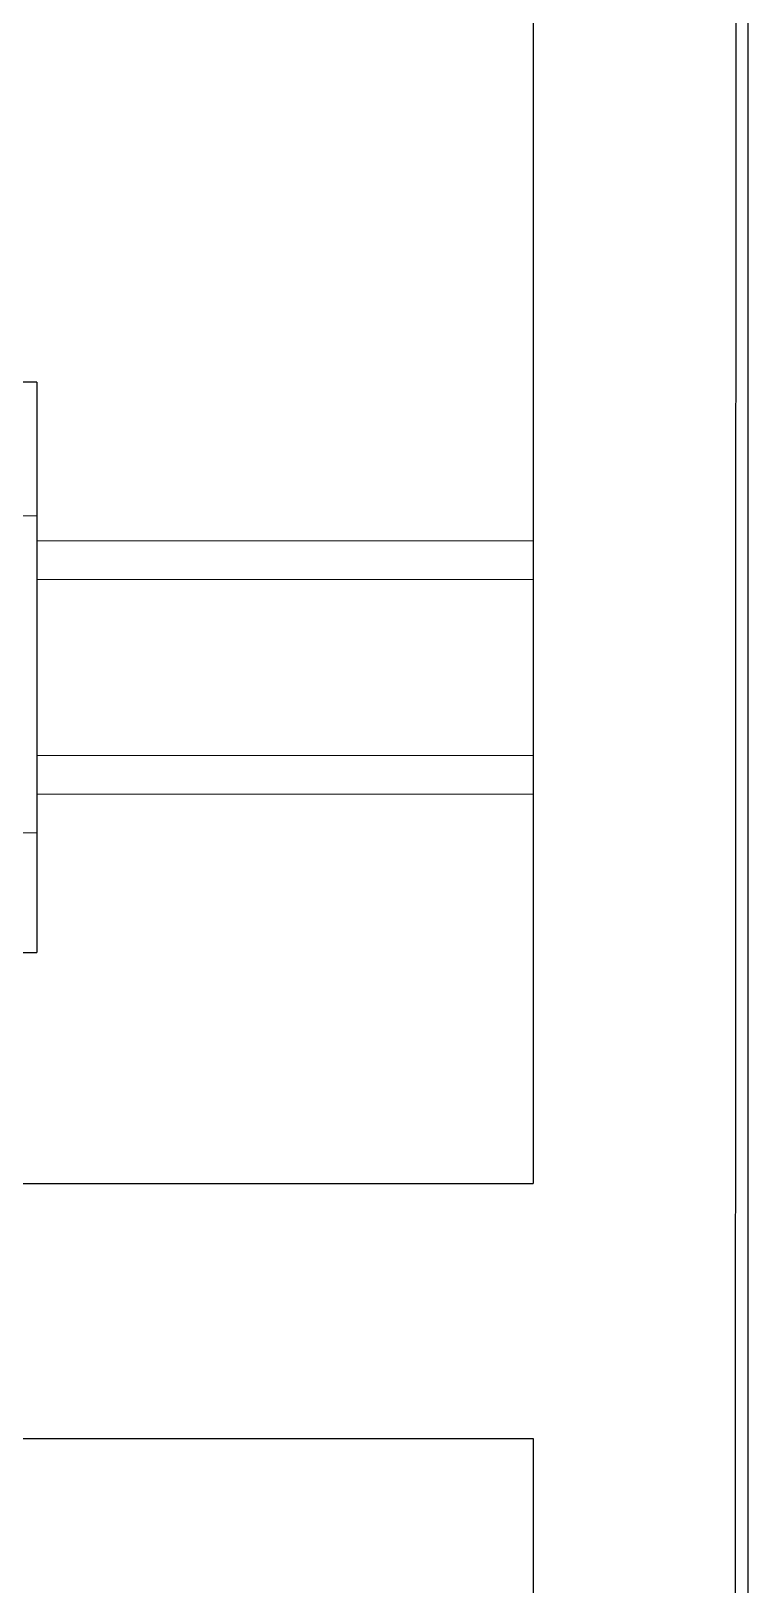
# Model space of a CAD drawing. Header units: millimetres. Extents: x -1335 to 33749, y 2338 to 5277.
# Drawn here: x 30354.4 to 30390.2, y 4474.9 to 4552.6 of the extents above; entities that cross this region are included whole.
import ezdxf

# ---------------------------------------------------------------- set-up
doc = ezdxf.new("R2010")
doc.units = ezdxf.units.MM
doc.layers.add('02', color=1, linetype='Continuous', lineweight=20)
doc.layers.add('03', color=141, linetype='Continuous')
doc.layers.add('04', color=11, linetype='Continuous')

msp = doc.modelspace()

# ---------------------------------------------------------------- linework, layer by layer
at = {"layer": '02', "color": 8}
for p, q in [((30354.648, 4528.324), (30348.314, 4528.324)), ((30354.648, 4527.082), (30379.458, 4527.082)), ((30354.648, 4525.146), (30379.458, 4525.146)), ((30354.648, 4516.349), (30379.458, 4516.349)), ((30354.648, 4514.413), (30379.458, 4514.413)), ((30354.648, 4512.488), (30348.314, 4512.488))]:
    msp.add_line(p, q, dxfattribs=at)
at = {"layer": '03', "color": 2}
for p, q in [((30379.458, 4639.24), (30379.458, 4494.957)), ((30310.836, 4494.957), (30379.458, 4494.957)), ((30310.836, 4482.212), (30379.458, 4482.212)), ((30379.458, 4482.212), (30379.458, 4337.93))]:
    msp.add_line(p, q, dxfattribs=at)
at = {"layer": '03', "color": 8}
for p, q in [((30354.648, 4535), (30348.314, 4535)), ((30354.648, 4535), (30354.648, 4506.495)), ((30348.314, 4506.495), (30354.648, 4506.495))]:
    msp.add_line(p, q, dxfattribs=at)
at = {"layer": '04'}
for p, q in [((30389.809, 4985.018), (30389.316, 4002.708)), ((30390.19, 4919.44), (30390.19, 4042.274))]:
    msp.add_line(p, q, dxfattribs=at)

doc.saveas('drawing.dxf')
